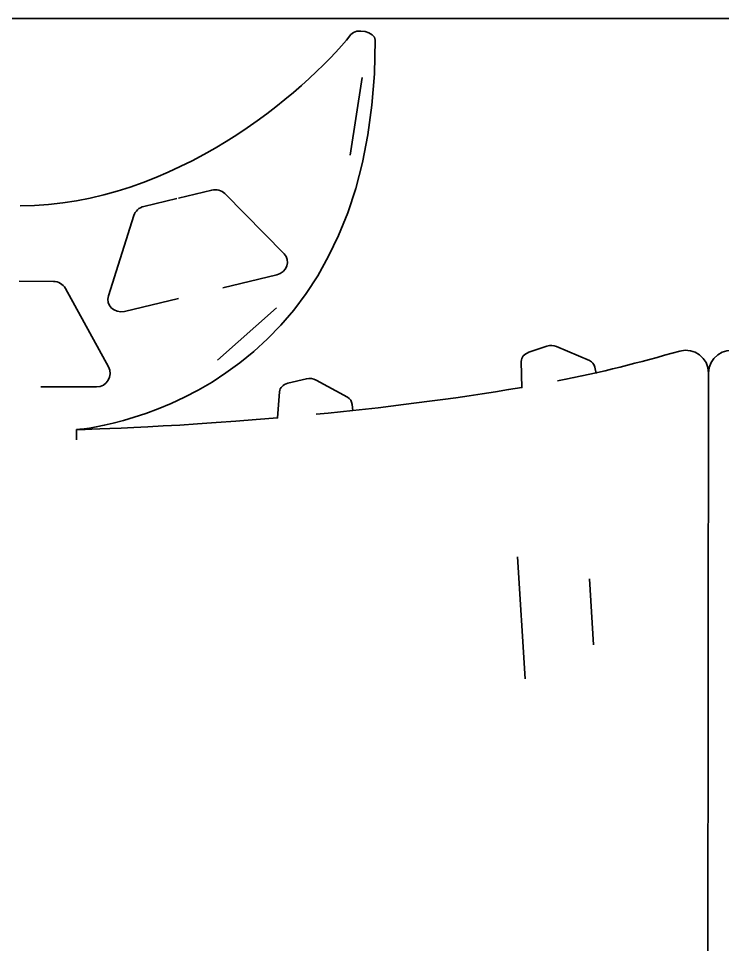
# Model space of a CAD drawing. Header units: inches. Extents: x 8 to 1056, y -872 to -100.
# Drawn here: x 185.2 to 339.5, y -326.5 to -123.4 of the extents above; entities that cross this region are included whole.
import ezdxf

# ---------------------------------------------------------------- set-up
doc = ezdxf.new("R2010")
doc.units = ezdxf.units.IN
doc.header["$MEASUREMENT"] = 0
doc.layers.add('Layer 1', color=7, linetype='Continuous')

msp = doc.modelspace()

# ---------------------------------------------------------------- linework, layer by layer
at = {"layer": 'Layer 1', "color": 240, "lineweight": 35, "true_color": 0xed1c24}
msp.add_lwpolyline([(7.7, -123.45), (1055.55, -123.45)], dxfattribs=at)
at = {"layer": 'Layer 1', "color": 179, "lineweight": 35, "true_color": 0x231f20}
for points in [[(257.91, -153.41), (260.52, -136.35)], [(228.83, -198.36), (241.74, -186.9)], [(197.94, -215.8), (197.94, -213.6)], [(294.59, -241.51), (296.27, -268.23)], [(310.38, -246.28), (311.24, -260.77)]]:
    msp.add_lwpolyline(points, dxfattribs=at)
for points, knots in [([(185.54, -164.53), (219.27, -164.44), (248.05, -139.56), (258.08, -126.95), (259.26, -125.46), (263.43, -126.32), (263.41, -128.22), (263.41, -128.22), (263.42, -128.22), (263.42, -128.22), (263.42, -208.88), (197.97, -213.6), (197.94, -213.6), (197.94, -213.6), (197.94, -213.6), (197.94, -213.6), (197.94, -213.6), (197.94, -213.6), (197.94, -213.6), (197.94, -213.6), (197.94, -213.6), (197.94, -213.6), (197.98, -213.6), (216.59, -213.2), (242.02, -211.01), (242.02, -211.01), (242.02, -211.01), (242.02, -211.01), (242.02, -211.01), (242.42, -205.28), (242.42, -205.28), (242.47, -204.29), (243.24, -203.77), (244.23, -203.39), (244.23, -203.39), (248.33, -202.44), (248.33, -202.44), (249.05, -202.28), (249.8, -202.38), (250.45, -202.73), (250.45, -202.73), (257.32, -206.49), (257.32, -206.49), (257.9, -206.81), (258.29, -207.4), (258.35, -208.06), (258.35, -208.06), (258.48, -209.46), (258.48, -209.46)], [0, 0, 0, 0, 1, 1, 1, 2, 2, 2, 3, 3, 3, 4, 4, 4, 5, 5, 5, 6, 6, 6, 7, 7, 7, 8, 8, 8, 9, 9, 9, 10, 10, 10, 11, 11, 11, 12, 12, 12, 13, 13, 13, 14, 14, 14, 15, 15, 15, 16, 16, 16, 16]), ([(220.26, -162.84), (220.26, -162.84), (227.58, -161.08), (227.58, -161.08), (228.64, -160.83), (229.74, -161.12), (230.46, -161.85), (230.46, -161.85), (243.42, -175.01), (243.42, -175.01), (244.93, -176.55), (244.06, -179.1), (241.83, -179.64), (241.83, -179.64), (229.99, -182.48), (229.99, -182.48)], [0, 0, 0, 0, 1, 1, 1, 2, 2, 2, 3, 3, 3, 4, 4, 4, 5, 5, 5, 5]), ([(220.27, -184.81), (220.27, -184.81), (208.42, -187.66), (208.42, -187.66), (206.2, -188.19), (204.26, -186.31), (204.91, -184.25), (204.91, -184.25), (210.48, -166.65), (210.48, -166.65), (210.79, -165.67), (211.64, -164.91), (212.7, -164.65), (212.7, -164.65), (219.92, -162.92), (219.92, -162.92)], [0, 0, 0, 0, 1, 1, 1, 2, 2, 2, 3, 3, 3, 4, 4, 4, 5, 5, 5, 5]), ([(185.34, -181.06), (185.34, -181.06), (192.87, -181.1), (192.87, -181.1), (193.96, -181.11), (194.96, -181.7), (195.48, -182.65), (195.48, -182.65), (204.92, -199.79), (204.92, -199.79), (206.03, -201.8), (204.57, -204.25), (202.28, -204.24), (202.28, -204.24), (190.1, -204.18), (190.1, -204.18)], [0, 0, 0, 0, 1, 1, 1, 2, 2, 2, 3, 3, 3, 4, 4, 4, 5, 5, 5, 5]), ([(185.46, -460.49), (185.46, -460.49), (221.61, -460.49), (221.61, -460.49), (288.41, -460.49), (336.36, -402.95), (336.36, -332.81), (336.36, -332.81), (336.51, -201.19), (336.51, -201.19), (336.52, -197.87), (333.35, -195.48), (330.16, -196.37), (321.22, -198.89), (313.15, -201.04), (303.4, -202.88)], [0, 0, 0, 0, 1, 1, 1, 2, 2, 2, 3, 3, 3, 4, 4, 4, 5, 5, 5, 5]), ([(250.44, -210.22), (264.5, -208.86), (280.12, -206.96), (295.56, -204.34), (295.56, -204.34), (295.58, -204.4), (295.58, -204.4), (295.58, -204.4), (295.58, -204.41), (295.58, -204.41), (295.58, -204.41), (295.44, -198.66), (295.44, -198.66), (295.39, -197.67), (296.11, -197.08), (297.06, -196.61), (297.06, -196.61), (301.06, -195.28), (301.06, -195.28), (301.75, -195.05), (302.51, -195.08), (303.19, -195.37), (303.19, -195.37), (310.38, -198.46), (310.38, -198.46), (310.99, -198.73), (311.43, -199.28), (311.56, -199.93), (311.56, -199.93), (311.82, -201.31), (311.82, -201.31)], [0, 0, 0, 0, 1, 1, 1, 2, 2, 2, 3, 3, 3, 4, 4, 4, 5, 5, 5, 6, 6, 6, 7, 7, 7, 8, 8, 8, 9, 9, 9, 10, 10, 10, 10]), ([(336.51, -201.19), (336.51, -197.87), (339.68, -195.48), (342.87, -196.37), (351.81, -198.89), (359.87, -201.04), (369.63, -202.88)], [0, 0, 0, 0, 1, 1, 1, 2, 2, 2, 2])]:
    msp.add_open_spline(points, degree=3, knots=knots, dxfattribs=at)

doc.saveas('drawing.dxf')
